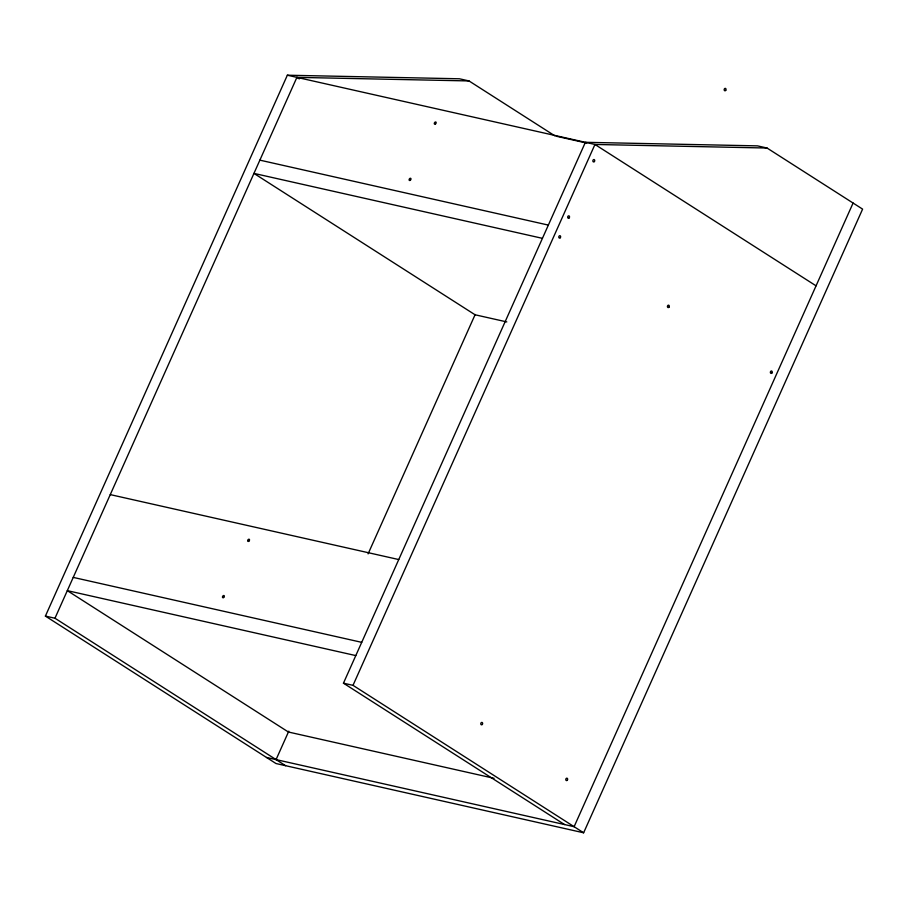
<?xml version="1.0" encoding="UTF-8"?>
<svg xmlns="http://www.w3.org/2000/svg" width="908" height="908" viewBox="0 0 908 908"><rect width="100%" height="100%" fill="white"/><g stroke="black" fill="none" stroke-linecap="round" stroke-linejoin="round"><path stroke-width="1.36" d="M564.549 824.555L343.451 683.179L585.388 142.306L757.488 145.87L767.044 148.027L862.6 209.124L583.628 832.784L276.009 763.537L45.4 616.089L287.348 75.216L459.437 78.78L469.005 80.937L555.038 135.95M45.4 616.089L54.968 618.235L296.905 77.362L469.005 80.937M276.066 759.61L288.801 731.144M368.092 553.869L475.179 314.486M343.451 683.179L353.008 685.336L594.956 144.463L767.044 148.027M853.089 203.04L574.106 826.7L266.498 757.454M287.348 75.216L594.956 144.463L816.054 285.827M556.422 136.257L586.784 143.101M259.881 160.148L548.353 225.093M542.428 238.339L253.945 173.394L475.054 314.77L506.8 321.92M110.265 494.61L398.748 559.555M73.23 577.397L361.713 642.342M355.788 655.587L67.305 590.643L288.404 732.018L494.066 778.315M296.905 77.362L299.299 78.894M353.008 685.336L583.628 832.784M54.968 618.235L285.577 765.694M569.18 217.886A1.226 0.919 -77.3 0 0 568.953 215.866A1.226 0.919 -77.3 0 0 567.682 217.364A1.226 0.919 -77.3 0 0 569.18 217.886M725.685 90.425A1.226 0.919 -77.3 0 0 725.447 88.405A1.226 0.919 -77.3 0 0 724.175 89.903A1.226 0.919 -77.3 0 0 725.685 90.425M594.422 161.522A1.226 0.919 -77.3 0 0 594.059 159.547A1.226 0.919 -77.3 0 0 592.879 161.17A1.226 0.919 -77.3 0 0 594.422 161.522M560.35 237.68A1.226 0.919 -77.3 0 0 559.986 235.717A1.226 0.919 -77.3 0 0 558.806 237.328A1.226 0.919 -77.3 0 0 560.35 237.68M771.936 372.972A1.226 0.919 -77.3 0 0 771.573 370.997A1.226 0.919 -77.3 0 0 770.393 372.62A1.226 0.919 -77.3 0 0 771.936 372.972M668.992 307.154A1.226 0.919 -77.3 0 0 668.629 305.179A1.226 0.919 -77.3 0 0 667.448 306.791A1.226 0.919 -77.3 0 0 668.992 307.154M410.257 180.283A1.226 0.783 -57.4 0 0 410.722 178.354A1.226 0.783 -57.4 0 0 409.145 179.489A1.226 0.783 -57.4 0 0 410.257 180.283M435.443 123.987A1.226 0.783 -57.4 0 0 435.908 122.058A1.226 0.783 -57.4 0 0 434.33 123.193A1.226 0.783 -57.4 0 0 435.443 123.987M567.352 780.165A1.226 0.919 -77.3 0 0 566.989 778.19A1.226 0.919 -77.3 0 0 565.809 779.813A1.226 0.919 -77.3 0 0 567.352 780.165M482.352 724.391A1.226 0.919 -77.3 0 0 481.978 722.428A1.226 0.919 -77.3 0 0 480.797 724.039A1.226 0.919 -77.3 0 0 482.352 724.391M248.792 541.236A1.226 0.783 -57.4 0 0 249.269 539.307A1.226 0.783 -57.4 0 0 247.68 540.442A1.226 0.783 -57.4 0 0 248.792 541.236M223.618 597.532A1.226 0.783 -57.4 0 0 224.083 595.603A1.226 0.783 -57.4 0 0 222.505 596.738A1.226 0.783 -57.4 0 0 223.618 597.532"/></g></svg>
